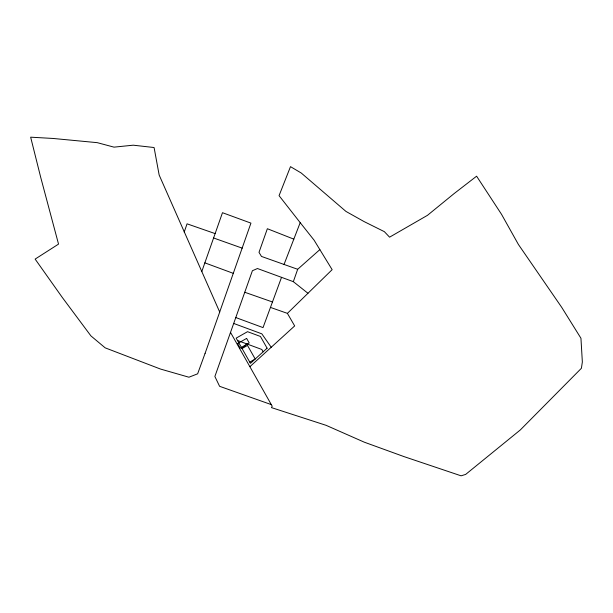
<?xml version="1.0" encoding="UTF-8"?>
<svg xmlns="http://www.w3.org/2000/svg" width="613" height="613" viewBox="0 0 613 613"><rect width="100%" height="100%" fill="white"/><g stroke="black" fill="none" stroke-linecap="round" stroke-linejoin="round"><path stroke-width="0.92" d="M184.207 232.097L187.057 223.822L215.132 233.599M219.669 312.071L250.939 223.124L222.481 212.696L201.761 271.643M307.956 293.282L293.336 281.666L297.68 269.291L319.863 249.606M293.336 281.666L257.46 268.525L252.403 270.724L214.872 376.489L219.6 386.305L271.306 404.611M281.528 277.337L263.031 327.603L235.775 317.549M284.041 264.448L300.194 222.649L279.061 195.654L290.493 166.644L301.236 173.012L345.962 211.424L364.107 221.592L384.359 231.66L389.584 237.17L427.476 215.324L454.141 193.562L476.608 176.192L501.541 214.335L518.406 244.464L561.73 307.381L580.948 338.261L582.35 361.984L581.4 368.275L520.345 429.92L465.658 474.416L461.083 475.818L404.013 456.608L364.344 442.203L326.108 425.33L271.452 407.607L272.21 406.22L230.519 332.407M270.463 307.419L287.397 313.366L332.139 269.666L314.071 240.143L300.194 222.649M242.028 348.46L246.962 343.977M249.943 366.628L294.669 325.932L287.397 313.366M242.058 348.506L247.491 345.418L255.207 359.011L249.775 362.099M244.756 292.263L272.463 301.971M213.592 237.982L242.204 248.15M297.68 269.291L261.475 256.433L259 252.349L267.36 228.718L293.819 239.147M204.849 262.854L233.315 273.352M233.683 323.442L261.828 333.84L271.214 347.264M237.499 340.483L261.828 349.471L263.146 351.793M205.094 353.318L197.639 373.815L188.934 377.217L160.491 369.049L105.175 347.847L90.916 335.893L62.288 297.443L35.133 259.092L58.534 244.112L40.696 177.287L30.65 137.182L52.94 138.446L97.26 142.66L114.003 147.143L133.236 145.189L154.085 147.526L159.165 175.065L219.715 312.055L205.094 353.318M267.099 348.192L250.464 363.325L236.166 338.131L247.529 331.679L260.433 336.453L267.099 348.192M246.625 338.414L237.56 343.556L240.135 348.092L249.2 342.943L246.625 338.414"/></g></svg>
